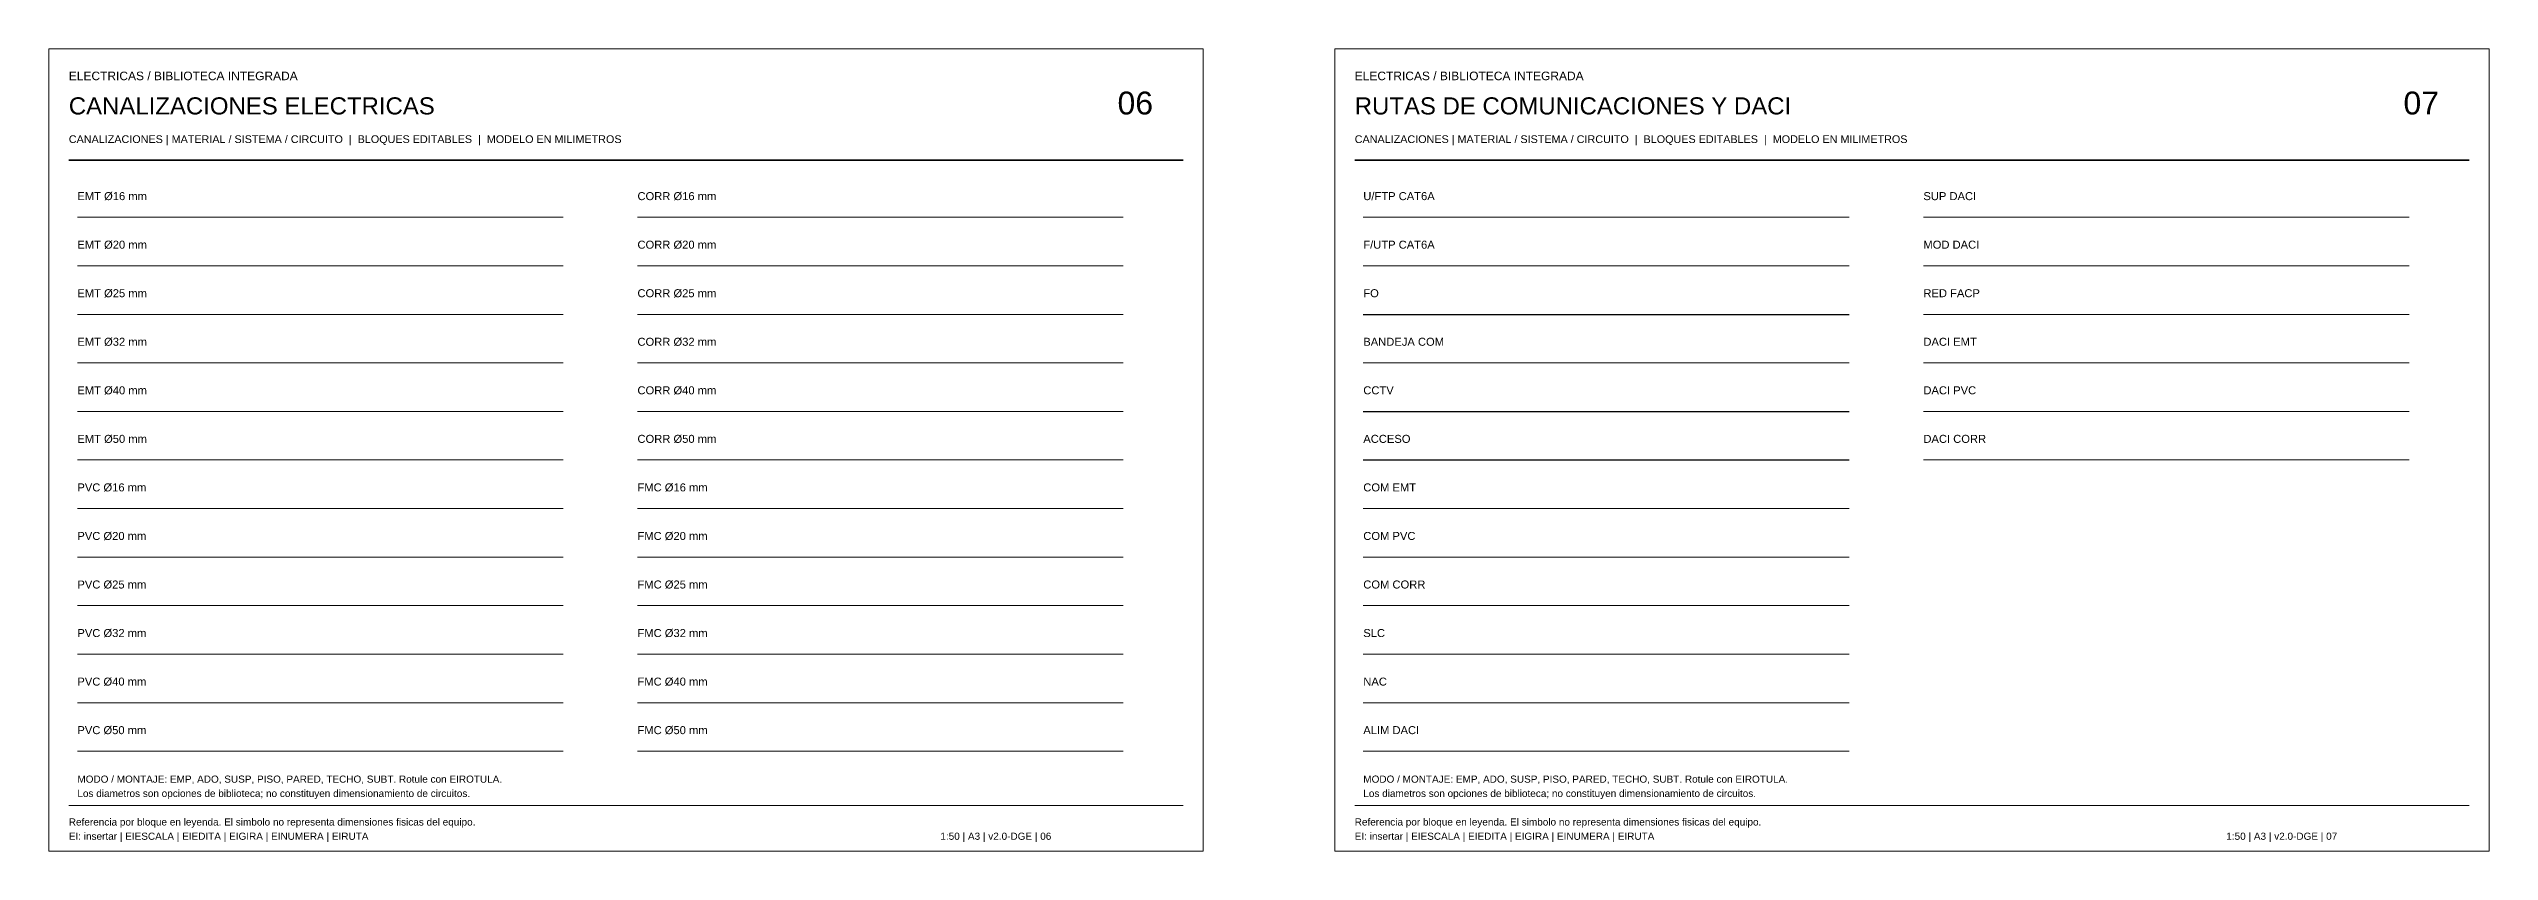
# Model space of a CAD drawing. Header units: millimetres. Extents: x 400 to 200600, y -39600 to -25550.
# Drawn here: x 112900 to 155600, y -39600 to -25550 of the extents above; entities that cross this region are included whole.
import ezdxf

# ---------------------------------------------------------------- set-up
doc = ezdxf.new("R2010")
doc.units = ezdxf.units.MM
for name, color, linetype, lineweight in [('DACI-ALIMENTACION', 34, 'Continuous', 18), ('DACI-CANALIZACIONES', 14, 'Continuous', 18), ('DACI-NAC', 214, 'Continuous', 18), ('DACI-SLC', 14, 'Continuous', 18), ('DACI-SUPERVISION', 94, 'Continuous', 18), ('EIC-CATALOGO', 7, 'Continuous', 18), ('EIC-MARCO', 8, 'Continuous', 13), ('IC-ACCESOS', 214, 'Continuous', 25), ('IC-CANALIZACIONES', 144, 'Continuous', 18), ('IC-CCTV', 174, 'Continuous', 25), ('IC-FIBRA', 94, 'Continuous', 25), ('IE-TUBERIA-CORRUGADA', 214, 'Continuous', 18), ('IE-TUBERIA-EMT', 144, 'Continuous', 18), ('IE-TUBERIA-FMC', 34, 'Continuous', 18), ('IE-TUBERIA-PVC', 94, 'Continuous', 18)]:
    doc.layers.add(name, color=color, linetype=linetype, lineweight=lineweight)
doc.styles.add('EI_TEXTO', font='arial.ttf')
doc.linetypes.add('EIC_ACCESO', pattern='A,500,-120,["ACCESO",EI_TEXTO,S=125,R=0,X=0,Y=-62.5],-850,500', length=1970)
doc.linetypes.add('EIC_ALIM', pattern='A,500,-120,["ALIM DACI",EI_TEXTO,S=125,R=0,X=0,Y=-62.5],-945,500', length=2065)
doc.linetypes.add('EIC_BANDEJA', pattern='A,500,-120,["BANDEJA COM",EI_TEXTO,S=125,R=0,X=0,Y=-62.5],-1115,500', length=2235)
doc.linetypes.add('EIC_CAT6A_FUTP', pattern='A,500,-120,["F/UTP CAT6A",EI_TEXTO,S=125,R=0,X=0,Y=-62.5],-1115,500', length=2235)
doc.linetypes.add('EIC_CAT6A_UFTP', pattern='A,500,-120,["U/FTP CAT6A",EI_TEXTO,S=125,R=0,X=0,Y=-62.5],-1115,500', length=2235)
doc.linetypes.add('EIC_CCTV', pattern='A,500,-120,["CCTV",EI_TEXTO,S=125,R=0,X=0,Y=-62.5],-850,500', length=1970)
doc.linetypes.add('EIC_CORR_D16', pattern='A,500,-120,["CORR %%c16 mm",EI_TEXTO,S=125,R=0,X=0,Y=-62.5],-1115,500', length=2235)
doc.linetypes.add('EIC_CORR_D20', pattern='A,500,-120,["CORR %%c20 mm",EI_TEXTO,S=125,R=0,X=0,Y=-62.5],-1115,500', length=2235)
doc.linetypes.add('EIC_CORR_D25', pattern='A,500,-120,["CORR %%c25 mm",EI_TEXTO,S=125,R=0,X=0,Y=-62.5],-1115,500', length=2235)
doc.linetypes.add('EIC_CORR_D32', pattern='A,500,-120,["CORR %%c32 mm",EI_TEXTO,S=125,R=0,X=0,Y=-62.5],-1115,500', length=2235)
doc.linetypes.add('EIC_CORR_D40', pattern='A,500,-120,["CORR %%c40 mm",EI_TEXTO,S=125,R=0,X=0,Y=-62.5],-1115,500', length=2235)
doc.linetypes.add('EIC_CORR_D50', pattern='A,500,-120,["CORR %%c50 mm",EI_TEXTO,S=125,R=0,X=0,Y=-62.5],-1115,500', length=2235)
doc.linetypes.add('EIC_DACI_CORR', pattern='A,500,-120,["DACI CORR",EI_TEXTO,S=125,R=0,X=0,Y=-62.5],-945,500', length=2065)
doc.linetypes.add('EIC_DACI_EMT', pattern='A,500,-120,["DACI EMT",EI_TEXTO,S=125,R=0,X=0,Y=-62.5],-860,500', length=1980)
doc.linetypes.add('EIC_DACI_PVC', pattern='A,500,-120,["DACI PVC",EI_TEXTO,S=125,R=0,X=0,Y=-62.5],-860,500', length=1980)
doc.linetypes.add('EIC_EMT_D16', pattern='A,500,-120,["EMT %%c16 mm",EI_TEXTO,S=125,R=0,X=0,Y=-62.5],-1030,500', length=2150)
doc.linetypes.add('EIC_EMT_D20', pattern='A,500,-120,["EMT %%c20 mm",EI_TEXTO,S=125,R=0,X=0,Y=-62.5],-1030,500', length=2150)
doc.linetypes.add('EIC_EMT_D25', pattern='A,500,-120,["EMT %%c25 mm",EI_TEXTO,S=125,R=0,X=0,Y=-62.5],-1030,500', length=2150)
doc.linetypes.add('EIC_EMT_D32', pattern='A,500,-120,["EMT %%c32 mm",EI_TEXTO,S=125,R=0,X=0,Y=-62.5],-1030,500', length=2150)
doc.linetypes.add('EIC_EMT_D40', pattern='A,500,-120,["EMT %%c40 mm",EI_TEXTO,S=125,R=0,X=0,Y=-62.5],-1030,500', length=2150)
doc.linetypes.add('EIC_EMT_D50', pattern='A,500,-120,["EMT %%c50 mm",EI_TEXTO,S=125,R=0,X=0,Y=-62.5],-1030,500', length=2150)
doc.linetypes.add('EIC_FIBRA', pattern='A,500,-120,["FO",EI_TEXTO,S=125,R=0,X=0,Y=-62.5],-850,500', length=1970)
doc.linetypes.add('EIC_FMC_D16', pattern='A,500,-120,["FMC %%c16 mm",EI_TEXTO,S=125,R=0,X=0,Y=-62.5],-1030,500', length=2150)
doc.linetypes.add('EIC_FMC_D20', pattern='A,500,-120,["FMC %%c20 mm",EI_TEXTO,S=125,R=0,X=0,Y=-62.5],-1030,500', length=2150)
doc.linetypes.add('EIC_FMC_D25', pattern='A,500,-120,["FMC %%c25 mm",EI_TEXTO,S=125,R=0,X=0,Y=-62.5],-1030,500', length=2150)
doc.linetypes.add('EIC_FMC_D32', pattern='A,500,-120,["FMC %%c32 mm",EI_TEXTO,S=125,R=0,X=0,Y=-62.5],-1030,500', length=2150)
doc.linetypes.add('EIC_FMC_D40', pattern='A,500,-120,["FMC %%c40 mm",EI_TEXTO,S=125,R=0,X=0,Y=-62.5],-1030,500', length=2150)
doc.linetypes.add('EIC_FMC_D50', pattern='A,500,-120,["FMC %%c50 mm",EI_TEXTO,S=125,R=0,X=0,Y=-62.5],-1030,500', length=2150)
doc.linetypes.add('EIC_IC_CORR', pattern='A,500,-120,["COM CORR",EI_TEXTO,S=125,R=0,X=0,Y=-62.5],-860,500', length=1980)
doc.linetypes.add('EIC_IC_EMT', pattern='A,500,-120,["COM EMT",EI_TEXTO,S=125,R=0,X=0,Y=-62.5],-850,500', length=1970)
doc.linetypes.add('EIC_IC_PVC', pattern='A,500,-120,["COM PVC",EI_TEXTO,S=125,R=0,X=0,Y=-62.5],-850,500', length=1970)
doc.linetypes.add('EIC_MODULOS', pattern='A,500,-120,["MOD DACI",EI_TEXTO,S=125,R=0,X=0,Y=-62.5],-860,500', length=1980)
doc.linetypes.add('EIC_NAC', pattern='A,500,-120,["NAC",EI_TEXTO,S=125,R=0,X=0,Y=-62.5],-850,500', length=1970)
doc.linetypes.add('EIC_PANELES', pattern='A,500,-120,["RED FACP",EI_TEXTO,S=125,R=0,X=0,Y=-62.5],-860,500', length=1980)
doc.linetypes.add('EIC_PVC_D16', pattern='A,500,-120,["PVC %%c16 mm",EI_TEXTO,S=125,R=0,X=0,Y=-62.5],-1030,500', length=2150)
doc.linetypes.add('EIC_PVC_D20', pattern='A,500,-120,["PVC %%c20 mm",EI_TEXTO,S=125,R=0,X=0,Y=-62.5],-1030,500', length=2150)
doc.linetypes.add('EIC_PVC_D25', pattern='A,500,-120,["PVC %%c25 mm",EI_TEXTO,S=125,R=0,X=0,Y=-62.5],-1030,500', length=2150)
doc.linetypes.add('EIC_PVC_D32', pattern='A,500,-120,["PVC %%c32 mm",EI_TEXTO,S=125,R=0,X=0,Y=-62.5],-1030,500', length=2150)
doc.linetypes.add('EIC_PVC_D40', pattern='A,500,-120,["PVC %%c40 mm",EI_TEXTO,S=125,R=0,X=0,Y=-62.5],-1030,500', length=2150)
doc.linetypes.add('EIC_PVC_D50', pattern='A,500,-120,["PVC %%c50 mm",EI_TEXTO,S=125,R=0,X=0,Y=-62.5],-1030,500', length=2150)
doc.linetypes.add('EIC_SLC', pattern='A,500,-120,["SLC",EI_TEXTO,S=125,R=0,X=0,Y=-62.5],-850,500', length=1970)
doc.linetypes.add('EIC_SUPERVISION', pattern='A,500,-120,["SUP DACI",EI_TEXTO,S=125,R=0,X=0,Y=-62.5],-860,500', length=1980)

msp = doc.modelspace()

# ---------------------------------------------------------------- linework, layer by layer
at = {"layer": 'DACI-ALIMENTACION', "linetype": 'EIC_ALIM', "flags": 128}
msp.add_lwpolyline([(135900, -37850), (144400, -37850)], dxfattribs=at)
at = {"layer": 'DACI-CANALIZACIONES', "linetype": 'EIC_MODULOS', "flags": 128}
msp.add_lwpolyline([(145700, -29350), (154200, -29350)], dxfattribs=at)
at = {"layer": 'DACI-CANALIZACIONES', "linetype": 'EIC_PANELES', "flags": 128}
msp.add_lwpolyline([(145700, -30200), (154200, -30200)], dxfattribs=at)
at = {"layer": 'DACI-CANALIZACIONES', "linetype": 'EIC_DACI_EMT', "flags": 128}
msp.add_lwpolyline([(145700, -31050), (154200, -31050)], dxfattribs=at)
at = {"layer": 'DACI-CANALIZACIONES', "linetype": 'EIC_DACI_PVC', "flags": 128}
msp.add_lwpolyline([(145700, -31900), (154200, -31900)], dxfattribs=at)
at = {"layer": 'DACI-CANALIZACIONES', "linetype": 'EIC_DACI_CORR', "flags": 128}
msp.add_lwpolyline([(145700, -32750), (154200, -32750)], dxfattribs=at)
at = {"layer": 'DACI-NAC', "linetype": 'EIC_NAC', "flags": 128}
msp.add_lwpolyline([(135900, -37000), (144400, -37000)], dxfattribs=at)
at = {"layer": 'DACI-SLC', "linetype": 'EIC_SLC', "flags": 128}
msp.add_lwpolyline([(135900, -36150), (144400, -36150)], dxfattribs=at)
at = {"layer": 'DACI-SUPERVISION', "linetype": 'EIC_SUPERVISION', "flags": 128}
msp.add_lwpolyline([(145700, -28500), (154200, -28500)], dxfattribs=at)
at = {"layer": 'EIC-MARCO', "color": 144, "lineweight": 35}
for p, q in [((113250, -27500), (132750, -27500)), ((135750, -27500), (155250, -27500))]:
    msp.add_line(p, q, dxfattribs=at)
at = {"layer": 'EIC-MARCO', "color": 8, "lineweight": 13}
for p, q in [((113250, -38800), (132750, -38800)), ((135750, -38800), (155250, -38800))]:
    msp.add_line(p, q, dxfattribs=at)
at = {"layer": 'EIC-MARCO'}
for points in [[(112900, -39600), (133100, -39600), (133100, -25550), (112900, -25550)], [(135400, -39600), (155600, -39600), (155600, -25550), (135400, -25550)]]:
    msp.add_lwpolyline(points, close=True, dxfattribs=at)
at = {"layer": 'IC-ACCESOS', "linetype": 'EIC_ACCESO', "flags": 128}
msp.add_lwpolyline([(135900, -32750), (144400, -32750)], dxfattribs=at)
at = {"layer": 'IC-CANALIZACIONES', "linetype": 'EIC_CAT6A_UFTP', "flags": 128}
msp.add_lwpolyline([(135900, -28500), (144400, -28500)], dxfattribs=at)
at = {"layer": 'IC-CANALIZACIONES', "linetype": 'EIC_CAT6A_FUTP', "flags": 128}
msp.add_lwpolyline([(135900, -29350), (144400, -29350)], dxfattribs=at)
at = {"layer": 'IC-CANALIZACIONES', "linetype": 'EIC_BANDEJA', "flags": 128}
msp.add_lwpolyline([(135900, -31050), (144400, -31050)], dxfattribs=at)
at = {"layer": 'IC-CANALIZACIONES', "linetype": 'EIC_IC_EMT', "flags": 128}
msp.add_lwpolyline([(135900, -33600), (144400, -33600)], dxfattribs=at)
at = {"layer": 'IC-CANALIZACIONES', "linetype": 'EIC_IC_PVC', "flags": 128}
msp.add_lwpolyline([(135900, -34450), (144400, -34450)], dxfattribs=at)
at = {"layer": 'IC-CANALIZACIONES', "linetype": 'EIC_IC_CORR', "flags": 128}
msp.add_lwpolyline([(135900, -35300), (144400, -35300)], dxfattribs=at)
at = {"layer": 'IC-CCTV', "linetype": 'EIC_CCTV', "flags": 128}
msp.add_lwpolyline([(135900, -31900), (144400, -31900)], dxfattribs=at)
at = {"layer": 'IC-FIBRA', "linetype": 'EIC_FIBRA', "flags": 128}
msp.add_lwpolyline([(135900, -30200), (144400, -30200)], dxfattribs=at)
at = {"layer": 'IE-TUBERIA-CORRUGADA', "linetype": 'EIC_CORR_D16', "flags": 128}
msp.add_lwpolyline([(123200, -28500), (131700, -28500)], dxfattribs=at)
at = {"layer": 'IE-TUBERIA-CORRUGADA', "linetype": 'EIC_CORR_D20', "flags": 128}
msp.add_lwpolyline([(123200, -29350), (131700, -29350)], dxfattribs=at)
at = {"layer": 'IE-TUBERIA-CORRUGADA', "linetype": 'EIC_CORR_D25', "flags": 128}
msp.add_lwpolyline([(123200, -30200), (131700, -30200)], dxfattribs=at)
at = {"layer": 'IE-TUBERIA-CORRUGADA', "linetype": 'EIC_CORR_D32', "flags": 128}
msp.add_lwpolyline([(123200, -31050), (131700, -31050)], dxfattribs=at)
at = {"layer": 'IE-TUBERIA-CORRUGADA', "linetype": 'EIC_CORR_D40', "flags": 128}
msp.add_lwpolyline([(123200, -31900), (131700, -31900)], dxfattribs=at)
at = {"layer": 'IE-TUBERIA-CORRUGADA', "linetype": 'EIC_CORR_D50', "flags": 128}
msp.add_lwpolyline([(123200, -32750), (131700, -32750)], dxfattribs=at)
at = {"layer": 'IE-TUBERIA-EMT', "linetype": 'EIC_EMT_D16', "flags": 128}
msp.add_lwpolyline([(113400, -28500), (121900, -28500)], dxfattribs=at)
at = {"layer": 'IE-TUBERIA-EMT', "linetype": 'EIC_EMT_D20', "flags": 128}
msp.add_lwpolyline([(113400, -29350), (121900, -29350)], dxfattribs=at)
at = {"layer": 'IE-TUBERIA-EMT', "linetype": 'EIC_EMT_D25', "flags": 128}
msp.add_lwpolyline([(113400, -30200), (121900, -30200)], dxfattribs=at)
at = {"layer": 'IE-TUBERIA-EMT', "linetype": 'EIC_EMT_D32', "flags": 128}
msp.add_lwpolyline([(113400, -31050), (121900, -31050)], dxfattribs=at)
at = {"layer": 'IE-TUBERIA-EMT', "linetype": 'EIC_EMT_D40', "flags": 128}
msp.add_lwpolyline([(113400, -31900), (121900, -31900)], dxfattribs=at)
at = {"layer": 'IE-TUBERIA-EMT', "linetype": 'EIC_EMT_D50', "flags": 128}
msp.add_lwpolyline([(113400, -32750), (121900, -32750)], dxfattribs=at)
at = {"layer": 'IE-TUBERIA-FMC', "linetype": 'EIC_FMC_D16', "flags": 128}
msp.add_lwpolyline([(123200, -33600), (131700, -33600)], dxfattribs=at)
at = {"layer": 'IE-TUBERIA-FMC', "linetype": 'EIC_FMC_D20', "flags": 128}
msp.add_lwpolyline([(123200, -34450), (131700, -34450)], dxfattribs=at)
at = {"layer": 'IE-TUBERIA-FMC', "linetype": 'EIC_FMC_D25', "flags": 128}
msp.add_lwpolyline([(123200, -35300), (131700, -35300)], dxfattribs=at)
at = {"layer": 'IE-TUBERIA-FMC', "linetype": 'EIC_FMC_D32', "flags": 128}
msp.add_lwpolyline([(123200, -36150), (131700, -36150)], dxfattribs=at)
at = {"layer": 'IE-TUBERIA-FMC', "linetype": 'EIC_FMC_D40', "flags": 128}
msp.add_lwpolyline([(123200, -37000), (131700, -37000)], dxfattribs=at)
at = {"layer": 'IE-TUBERIA-FMC', "linetype": 'EIC_FMC_D50', "flags": 128}
msp.add_lwpolyline([(123200, -37850), (131700, -37850)], dxfattribs=at)
at = {"layer": 'IE-TUBERIA-PVC', "linetype": 'EIC_PVC_D16', "flags": 128}
msp.add_lwpolyline([(113400, -33600), (121900, -33600)], dxfattribs=at)
at = {"layer": 'IE-TUBERIA-PVC', "linetype": 'EIC_PVC_D20', "flags": 128}
msp.add_lwpolyline([(113400, -34450), (121900, -34450)], dxfattribs=at)
at = {"layer": 'IE-TUBERIA-PVC', "linetype": 'EIC_PVC_D25', "flags": 128}
msp.add_lwpolyline([(113400, -35300), (121900, -35300)], dxfattribs=at)
at = {"layer": 'IE-TUBERIA-PVC', "linetype": 'EIC_PVC_D32', "flags": 128}
msp.add_lwpolyline([(113400, -36150), (121900, -36150)], dxfattribs=at)
at = {"layer": 'IE-TUBERIA-PVC', "linetype": 'EIC_PVC_D40', "flags": 128}
msp.add_lwpolyline([(113400, -37000), (121900, -37000)], dxfattribs=at)
at = {"layer": 'IE-TUBERIA-PVC', "linetype": 'EIC_PVC_D50', "flags": 128}
msp.add_lwpolyline([(113400, -37850), (121900, -37850)], dxfattribs=at)

# ---------------------------------------------------------------- texts
at = {"layer": 'EIC-CATALOGO', "color": 144, "style": 'EI_TEXTO'}
for s, height, p in [('ELECTRICAS / BIBLIOTECA INTEGRADA', 150, (113250, -26100)), ('ELECTRICAS / BIBLIOTECA INTEGRADA', 150, (135750, -26100)), ('06', 400, (131600, -26700)), ('07', 400, (154100, -26700))]:
    msp.add_text(s, height=height, dxfattribs=at).set_placement(p)
at = {"layer": 'EIC-CATALOGO', "color": 7, "style": 'EI_TEXTO'}
for s, height, p in [('CANALIZACIONES ELECTRICAS', 300, (113250, -26700)), ('RUTAS DE COMUNICACIONES Y DACI', 300, (135750, -26700)), ('CANALIZACIONES | MATERIAL / SISTEMA / CIRCUITO  |  BLOQUES EDITABLES  |  MODELO EN MILIMETROS', 135, (113250, -27200)), ('CANALIZACIONES | MATERIAL / SISTEMA / CIRCUITO  |  BLOQUES EDITABLES  |  MODELO EN MILIMETROS', 135, (135750, -27200)), ('EMT Ø16 mm', 140, (113400, -28200)), ('CORR Ø16 mm', 140, (123200, -28200)), ('U/FTP CAT6A', 140, (135900, -28200)), ('SUP DACI', 140, (145700, -28200)), ('EMT Ø20 mm', 140, (113400, -29050)), ('CORR Ø20 mm', 140, (123200, -29050)), ('F/UTP CAT6A', 140, (135900, -29050)), ('MOD DACI', 140, (145700, -29050)), ('EMT Ø25 mm', 140, (113400, -29900)), ('CORR Ø25 mm', 140, (123200, -29900)), ('FO', 140, (135900, -29900)), ('RED FACP', 140, (145700, -29900)), ('EMT Ø32 mm', 140, (113400, -30750)), ('CORR Ø32 mm', 140, (123200, -30750)), ('BANDEJA COM', 140, (135900, -30750)), ('DACI EMT', 140, (145700, -30750)), ('EMT Ø40 mm', 140, (113400, -31600)), ('CORR Ø40 mm', 140, (123200, -31600)), ('CCTV', 140, (135900, -31600)), ('DACI PVC', 140, (145700, -31600)), ('EMT Ø50 mm', 140, (113400, -32450)), ('CORR Ø50 mm', 140, (123200, -32450)), ('ACCESO', 140, (135900, -32450)), ('DACI CORR', 140, (145700, -32450)), ('PVC Ø16 mm', 140, (113400, -33300)), ('FMC Ø16 mm', 140, (123200, -33300)), ('COM EMT', 140, (135900, -33300)), ('PVC Ø20 mm', 140, (113400, -34150)), ('FMC Ø20 mm', 140, (123200, -34150)), ('COM PVC', 140, (135900, -34150)), ('PVC Ø25 mm', 140, (113400, -35000)), ('FMC Ø25 mm', 140, (123200, -35000)), ('COM CORR', 140, (135900, -35000)), ('PVC Ø32 mm', 140, (113400, -35850)), ('FMC Ø32 mm', 140, (123200, -35850)), ('SLC', 140, (135900, -35850)), ('PVC Ø40 mm', 140, (113400, -36700)), ('FMC Ø40 mm', 140, (123200, -36700)), ('NAC', 140, (135900, -36700)), ('PVC Ø50 mm', 140, (113400, -37550)), ('FMC Ø50 mm', 140, (123200, -37550)), ('ALIM DACI', 140, (135900, -37550)), ('MODO / MONTAJE: EMP, ADO, SUSP, PISO, PARED, TECHO, SUBT. Rotule con EIROTULA.', 125, (113400, -38400)), ('MODO / MONTAJE: EMP, ADO, SUSP, PISO, PARED, TECHO, SUBT. Rotule con EIROTULA.', 125, (135900, -38400)), ('Los diametros son opciones de biblioteca; no constituyen dimensionamiento de circuitos.', 125, (113400, -38650)), ('Los diametros son opciones de biblioteca; no constituyen dimensionamiento de circuitos.', 125, (135900, -38650)), ('Referencia por bloque en leyenda. El simbolo no representa dimensiones fisicas del equipo.', 125, (113250, -39150)), ('EI: insertar | EIESCALA | EIEDITA | EIGIRA | EINUMERA | EIRUTA', 125, (113250, -39400)), ('1:50 | A3 | v2.0-DGE | 06', 125, (128500, -39400)), ('Referencia por bloque en leyenda. El simbolo no representa dimensiones fisicas del equipo.', 125, (135750, -39150)), ('EI: insertar | EIESCALA | EIEDITA | EIGIRA | EINUMERA | EIRUTA', 125, (135750, -39400)), ('1:50 | A3 | v2.0-DGE | 07', 125, (151000, -39400))]:
    msp.add_text(s, height=height, dxfattribs=at).set_placement(p)

doc.saveas('drawing.dxf')
